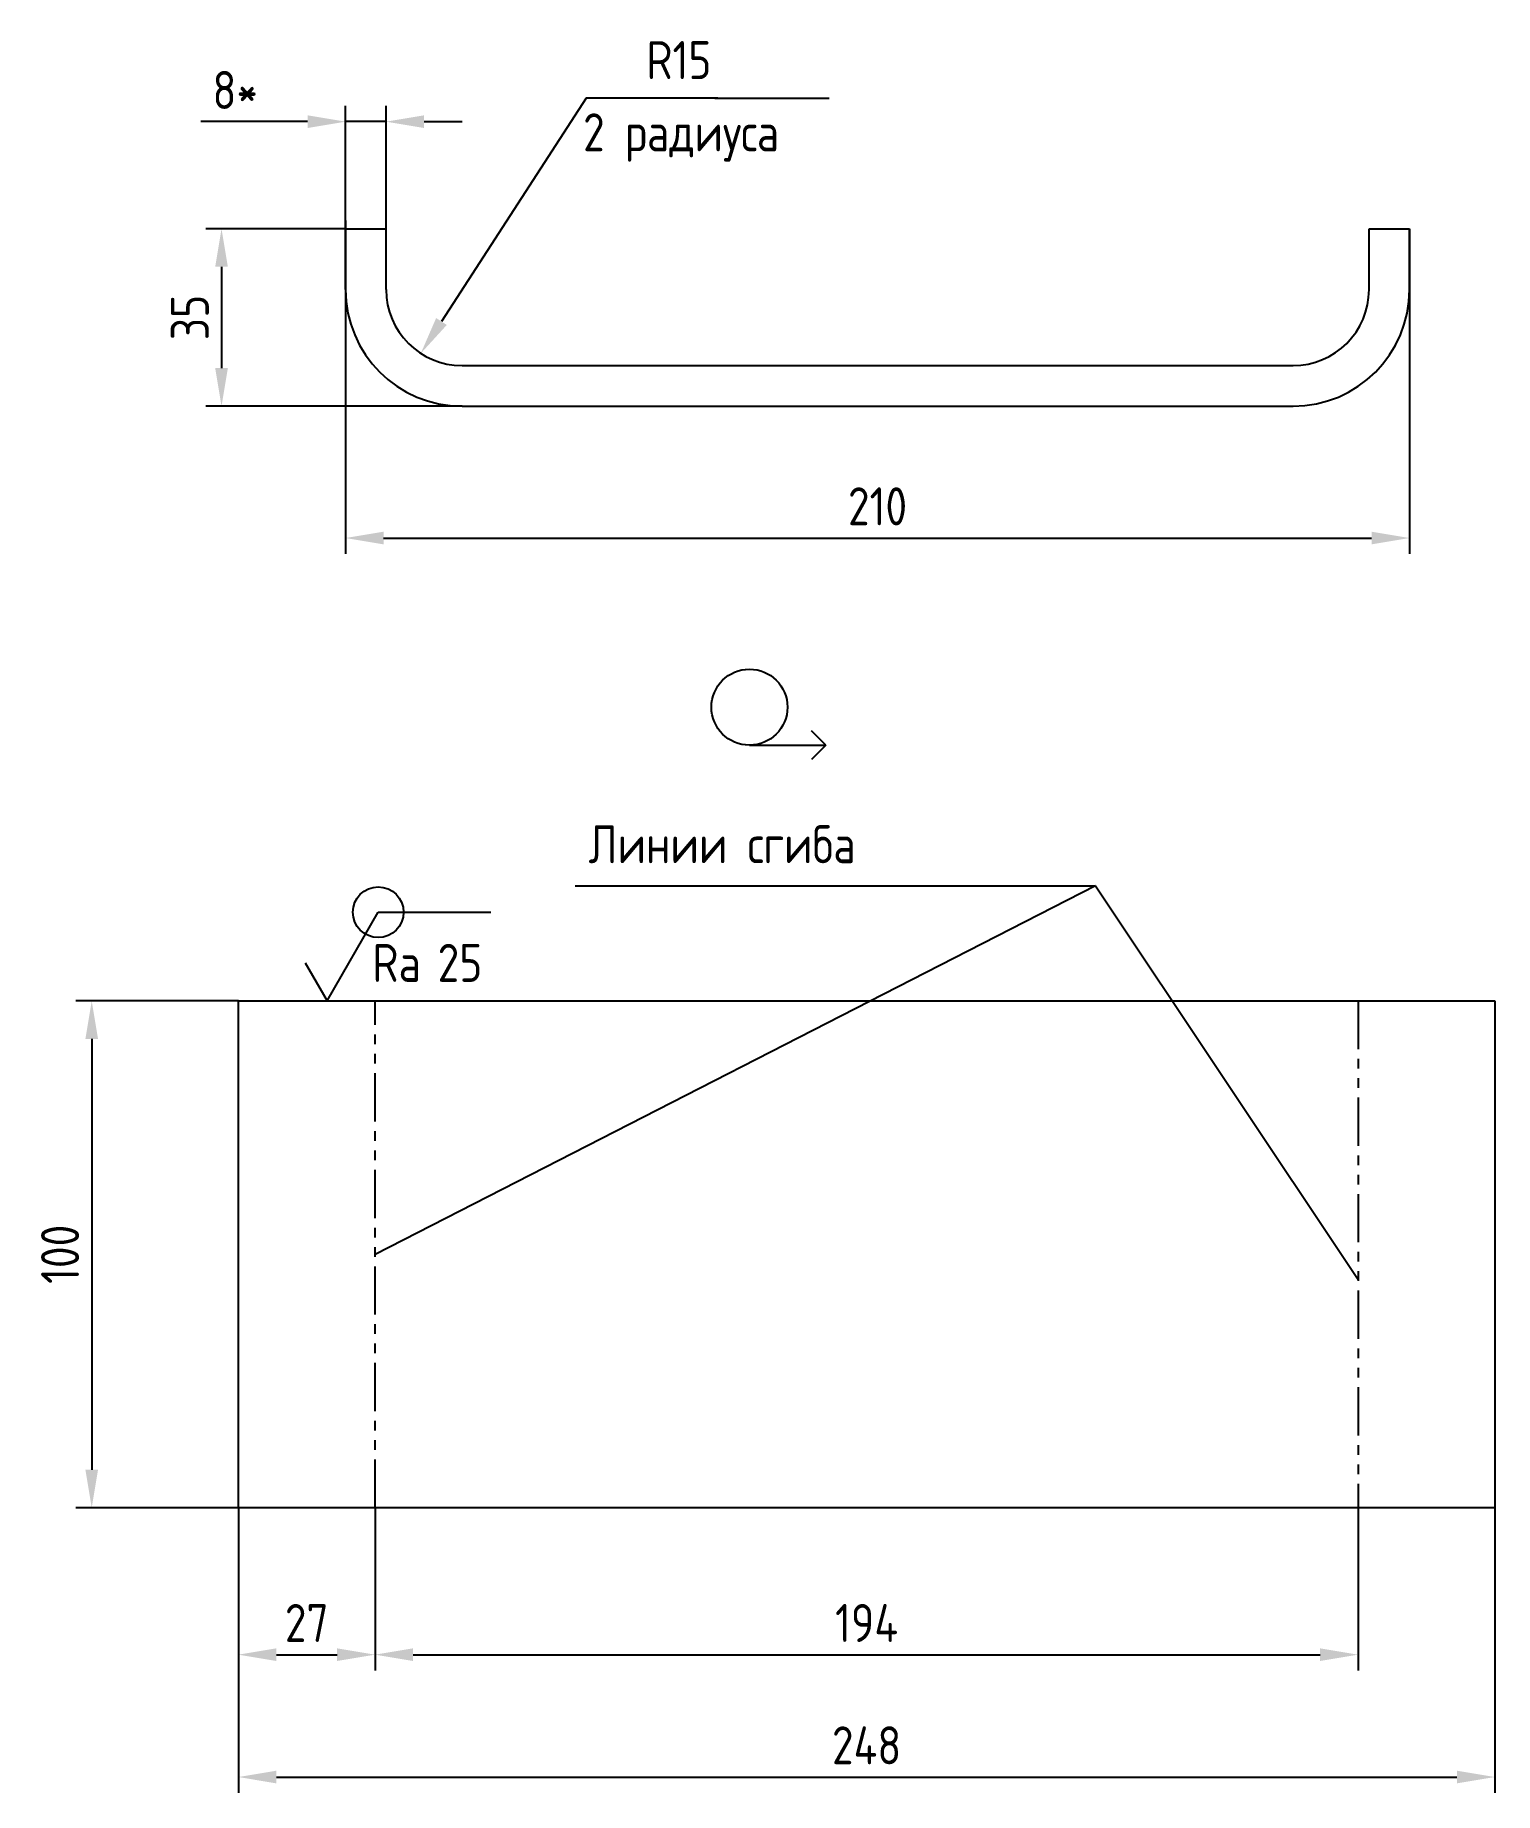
# Model space of a CAD drawing. Header units: millimetres. Extents: x 9710 to 9998, y -3485 to -3138.
import ezdxf
from ezdxf.enums import TextEntityAlignment as Align

# ---------------------------------------------------------------- set-up
doc = ezdxf.new("R2010")
doc.units = ezdxf.units.MM
doc.header["$LTSCALE"] = 0.3
doc.linetypes.add('PHANTOM', pattern=[63.5, 31.75, -6.35, 6.35, -6.35, 6.35, -6.35])
for name, color, linetype in [('Cont', 6, 'Continuous'), ('DIM', 7, 'Continuous'), ('Phan', 5, 'PHANTOM'), ('Text', 3, 'Continuous'), ('Textb', 6, 'Continuous')]:
    doc.layers.add(name, color=color, linetype=linetype)
doc.styles.add('Style1', font='romans.shx', dxfattribs={"width": 0.8})
doc.dimstyles.new('Lin_4', dxfattribs={"dimscale": 4, "dimtxt": 3, "dimasz": 3, "dimexe": 1.25, "dimexo": 0, "dimgap": 1, "dimtad": 1, "dimtoh": 1, "dimdec": 0, "dimrnd": 0.0005, "dimtxsty": 'Style1', "dimcen": 2.5, "dimclrt": 3, "dimadec": 0, "dimazin": 0, "dimtfac": 1, "dimtdec": 0, "dimtmove": 0, "dimatfit": 3, "dimldrblk": 'DOT', "dimfxl": 1, "dimarcsym": 0})
doc.dimstyles.new('Rad_4', dxfattribs={"dimscale": 4, "dimtxt": 3, "dimasz": 3, "dimexe": 1.25, "dimexo": 0, "dimgap": 1.5, "dimtad": 1, "dimtoh": 1, "dimtxsty": 'Style1', "dimcen": 2.5, "dimclrt": 3, "dimadec": 0, "dimazin": 0, "dimtfac": 1, "dimtmove": 0, "dimatfit": 3, "dimfxl": 1, "dimarcsym": 0})

# ---------------------------------------------------------------- blocks, each defined once
blk = doc.blocks.new('*D8')
at = {"layer": 'Defpoints', "color": 0, "transparency": 16777216}
for p in [(9749.85, -3428.71), (9776.85, -3428.71), (9776.85, -3457.69)]:
    blk.add_point(p, dxfattribs=at)
at = {"layer": 'DIM', "color": 0, "lineweight": -2, "transparency": 16777216}
for p, q in [((9749.85, -3428.71), (9749.85, -3460.81)), ((9776.85, -3428.71), (9776.85, -3460.81)), ((9757.35, -3457.69), (9769.35, -3457.69))]:
    blk.add_line(p, q, dxfattribs=at)
at = {"layer": 'DIM', "color": 0, "transparency": 16777216}
for points in [[(9757.35, -3456.44), (9757.35, -3458.94), (9749.85, -3457.69)], [(9769.35, -3456.44), (9769.35, -3458.94), (9776.85, -3457.69)]]:
    blk.add_solid(points, dxfattribs=at)
at = {"layer": 'DIM', "color": 3, "transparency": 16777216, "insert": (9763.35, -3451.44), "char_height": 7.5, "attachment_point": 5, "style": 'Style1'}
blk.add_mtext('27', dxfattribs=at)
blk = doc.blocks.new('_Dot')
at = {"color": 0, "linetype": 'ByBlock', "lineweight": -2}
blk.add_line((-0.5, 0), (-1, 0), dxfattribs=at)
at = {"color": 0, "linetype": 'ByBlock', "const_width": 0.5}
blk.add_lwpolyline([(-0.25, 0, 1), (0.25, 0, 1)], format="xyb", close=True, dxfattribs=at)
blk = doc.blocks.new('*D9')
at = {"layer": 'Defpoints', "color": 0, "transparency": 16777216}
for p in [(9776.85, -3428.71), (9970.85, -3428.71), (9970.85, -3457.69)]:
    blk.add_point(p, dxfattribs=at)
at = {"layer": 'DIM', "color": 0, "lineweight": -2, "transparency": 16777216}
for p, q in [((9776.85, -3428.71), (9776.85, -3460.81)), ((9970.85, -3428.71), (9970.85, -3460.81)), ((9784.35, -3457.69), (9963.35, -3457.69))]:
    blk.add_line(p, q, dxfattribs=at)
at = {"layer": 'DIM', "color": 0, "transparency": 16777216}
for points in [[(9784.35, -3456.44), (9784.35, -3458.94), (9776.85, -3457.69)], [(9963.35, -3456.44), (9963.35, -3458.94), (9970.85, -3457.69)]]:
    blk.add_solid(points, dxfattribs=at)
at = {"layer": 'DIM', "color": 3, "transparency": 16777216, "insert": (9873.85, -3451.44), "char_height": 7.5, "attachment_point": 5, "style": 'Style1'}
blk.add_mtext('194', dxfattribs=at)
blk = doc.blocks.new('*D10')
at = {"layer": 'Defpoints', "color": 0, "transparency": 16777216}
for p in [(9749.85, -3428.71), (9997.85, -3428.71), (9997.85, -3481.83)]:
    blk.add_point(p, dxfattribs=at)
at = {"layer": 'DIM', "color": 0, "lineweight": -2, "transparency": 16777216}
for p, q in [((9749.85, -3428.71), (9749.85, -3484.95)), ((9997.85, -3428.71), (9997.85, -3484.95)), ((9757.35, -3481.83), (9990.35, -3481.83))]:
    blk.add_line(p, q, dxfattribs=at)
at = {"layer": 'DIM', "color": 0, "transparency": 16777216}
for points in [[(9757.35, -3480.58), (9757.35, -3483.08), (9749.85, -3481.83)], [(9990.35, -3480.58), (9990.35, -3483.08), (9997.85, -3481.83)]]:
    blk.add_solid(points, dxfattribs=at)
at = {"layer": 'DIM', "color": 3, "transparency": 16777216, "insert": (9873.85, -3475.58), "char_height": 7.5, "attachment_point": 5, "style": 'Style1'}
blk.add_mtext('248', dxfattribs=at)
blk = doc.blocks.new('*D11')
at = {"layer": 'Defpoints', "color": 0, "transparency": 16777216}
for p in [(9749.85, -3328.71), (9720.91, -3428.71), (9749.85, -3428.71)]:
    blk.add_point(p, dxfattribs=at)
at = {"layer": 'DIM', "color": 0, "lineweight": -2, "transparency": 16777216}
for p, q in [((9749.85, -3328.71), (9717.79, -3328.71)), ((9720.91, -3336.21), (9720.91, -3421.21)), ((9749.85, -3428.71), (9717.79, -3428.71))]:
    blk.add_line(p, q, dxfattribs=at)
at = {"layer": 'DIM', "color": 0, "transparency": 16777216}
for points in [[(9719.66, -3336.21), (9722.16, -3336.21), (9720.91, -3328.71)], [(9719.66, -3421.21), (9722.16, -3421.21), (9720.91, -3428.71)]]:
    blk.add_solid(points, dxfattribs=at)
at = {"layer": 'DIM', "color": 3, "transparency": 16777216, "insert": (9714.66, -3378.71), "char_height": 7.5, "attachment_point": 5, "rotation": 90, "style": 'Style1'}
blk.add_mtext('100', dxfattribs=at)
blk = doc.blocks.new('ZNAK13')
at = {"layer": 'Cont'}
for p, q in [((23.22, 0.22), (29.24, 0.22)), ((29.24, 0.22), (28.11, 1.35)), ((29.24, 0.22), (28.11, -0.91))]:
    blk.add_line(p, q, dxfattribs=at)
blk.add_circle((23.22, 3.22), 3, dxfattribs=at)
at = {"layer": 'Textb', "style": 'Style1', "width": 0.8}
blk.add_attdef('ПОЗ.1', text='', height=6, dxfattribs=at).set_placement((18.31, 0.22), align=Align.RIGHT)
blk = doc.blocks.new('*D12')
at = {"layer": 'Defpoints', "color": 0, "transparency": 16777216}
for p in [(9779.01, -3155.25), (9771.01, -3176.38), (9779.01, -3176.38)]:
    blk.add_point(p, dxfattribs=at)
at = {"layer": 'DIM', "color": 0, "lineweight": -2, "transparency": 16777216}
for p, q in [((9763.51, -3155.25), (9742.44, -3155.25)), ((9771.01, -3176.38), (9771.01, -3152.13)), ((9779.01, -3155.25), (9771.01, -3155.25)), ((9779.01, -3176.38), (9779.01, -3152.13)), ((9786.51, -3155.25), (9794.01, -3155.25))]:
    blk.add_line(p, q, dxfattribs=at)
at = {"layer": 'DIM', "color": 0, "transparency": 16777216}
for points in [[(9763.51, -3154), (9763.51, -3156.5), (9771.01, -3155.25)], [(9786.51, -3154), (9786.51, -3156.5), (9779.01, -3155.25)]]:
    blk.add_solid(points, dxfattribs=at)
at = {"layer": 'DIM', "color": 3, "transparency": 16777216, "insert": (9749.23, -3149), "char_height": 7.5, "attachment_point": 5, "style": 'Style1'}
blk.add_mtext('8*', dxfattribs=at)
blk = doc.blocks.new('*D13')
at = {"layer": 'Defpoints', "color": 0, "transparency": 16777216}
for p in [(9771.01, -3174.76), (9981.01, -3176.38), (9981.01, -3237.39)]:
    blk.add_point(p, dxfattribs=at)
at = {"layer": 'DIM', "color": 0, "lineweight": -2, "transparency": 16777216}
for p, q in [((9771.01, -3174.76), (9771.01, -3240.52)), ((9981.01, -3176.38), (9981.01, -3240.52)), ((9778.51, -3237.39), (9973.51, -3237.39))]:
    blk.add_line(p, q, dxfattribs=at)
at = {"layer": 'DIM', "color": 0, "transparency": 16777216}
for points in [[(9778.51, -3236.14), (9778.51, -3238.64), (9771.01, -3237.39)], [(9973.51, -3236.14), (9973.51, -3238.64), (9981.01, -3237.39)]]:
    blk.add_solid(points, dxfattribs=at)
at = {"layer": 'DIM', "color": 3, "transparency": 16777216, "insert": (9876.01, -3231.14), "char_height": 7.5, "attachment_point": 5, "style": 'Style1'}
blk.add_mtext('210', dxfattribs=at)
blk = doc.blocks.new('*D14')
at = {"layer": 'Defpoints', "color": 0, "transparency": 16777216}
for p in [(9771.01, -3176.38), (9746.53, -3211.38), (9794.01, -3211.38)]:
    blk.add_point(p, dxfattribs=at)
at = {"layer": 'DIM', "color": 0, "lineweight": -2, "transparency": 16777216}
for p, q in [((9771.01, -3176.38), (9743.41, -3176.38)), ((9746.53, -3183.88), (9746.53, -3203.88)), ((9794.01, -3211.38), (9743.41, -3211.38))]:
    blk.add_line(p, q, dxfattribs=at)
at = {"layer": 'DIM', "color": 0, "transparency": 16777216}
for points in [[(9745.28, -3183.88), (9747.78, -3183.88), (9746.53, -3176.38)], [(9745.28, -3203.88), (9747.78, -3203.88), (9746.53, -3211.38)]]:
    blk.add_solid(points, dxfattribs=at)
at = {"layer": 'DIM', "color": 3, "transparency": 16777216, "insert": (9740.28, -3193.88), "char_height": 7.5, "attachment_point": 5, "rotation": 90, "style": 'Style1'}
blk.add_mtext('35', dxfattribs=at)
blk = doc.blocks.new('*D15')
at = {"layer": 'Defpoints', "color": 0, "transparency": 16777216}
for p in [(9794.01, -3188.38), (9785.86, -3200.97)]:
    blk.add_point(p, dxfattribs=at)
at = {"layer": 'DIM', "color": 0, "lineweight": -2, "transparency": 16777216}
for p, q in [((9818.47, -3150.6), (9789.94, -3194.68)), ((9844.52, -3150.6), (9818.47, -3150.6))]:
    blk.add_line(p, q, dxfattribs=at)
at = {"layer": 'DIM', "color": 0, "transparency": 16777216}
blk.add_solid([(9788.89, -3194), (9790.99, -3195.36), (9785.86, -3200.97)], dxfattribs=at)
at = {"layer": 'DIM', "color": 3, "transparency": 16777216, "insert": (9836.81, -3143.1), "char_height": 7.5, "attachment_point": 5, "style": 'Style1'}
blk.add_mtext('R15', dxfattribs=at)
blk = doc.blocks.new('A$C6CF913E7')
at = {"layer": 'Text'}
blk.add_circle((0, 0), 2, dxfattribs=at)
blk = doc.blocks.new('sherISO_07')
at = {"layer": 'Text'}
blk.add_line((4.04, 7), (12.93, 7), dxfattribs=at)
blk.add_lwpolyline([(-1.73, 3), (0, 0), (4.04, 7)], dxfattribs=at)
blk.add_blockref('A$C6CF913E7', (4.04, 7))
at = {"layer": 'Text', "style": 'Style1', "width": 0.8}
blk.add_text('Ra', height=3, dxfattribs=at).set_placement((3.58, 1.5))
blk.add_attdef('25', (8.73, 1.5), '', height=3, dxfattribs=at)

msp = doc.modelspace()

# ---------------------------------------------------------------- linework, layer by layer
at = {"layer": 'Cont'}
for p, q in [((9771.014, -3176.381), (9779.014, -3176.381)), ((9771.014, -3188.381), (9771.014, -3176.381)), ((9779.014, -3188.381), (9779.014, -3176.381)), ((9973.014, -3176.381), (9981.014, -3176.381)), ((9973.014, -3188.381), (9973.014, -3176.381)), ((9981.014, -3188.381), (9981.014, -3176.381)), ((9794.014, -3203.381), (9958.014, -3203.381)), ((9794.014, -3211.381), (9958.014, -3211.381)), ((9749.854, -3328.71), (9997.854, -3328.71)), ((9749.854, -3428.71), (9749.854, -3328.71)), ((9997.854, -3328.71), (9997.854, -3428.71)), ((9997.854, -3428.71), (9749.854, -3428.71))]:
    msp.add_line(p, q, dxfattribs=at)
for centre, radius, start, end in [((9794.014, -3188.381), 23, 180, 270), ((9794.014, -3188.381), 15, 180, 270), ((9958.014, -3188.381), 15, 270, 0), ((9958.014, -3188.381), 23, 270, 0)]:
    msp.add_arc(centre, radius, start, end, dxfattribs=at)
at = {"layer": 'DIM'}
for p, q in [((9843.902, -3150.605), (9866.445, -3150.605)), ((9919.004, -3306.01), (9776.854, -3378.71)), ((9816.329, -3306.01), (9919.004, -3306.01)), ((9919.004, -3306.01), (9970.854, -3383.683))]:
    msp.add_line(p, q, dxfattribs=at)
at = {"layer": 'Phan'}
for p, q in [((9776.854, -3428.71), (9776.854, -3328.71)), ((9970.854, -3328.71), (9970.854, -3428.71))]:
    msp.add_line(p, q, dxfattribs=at)

# ---------------------------------------------------------------- block references
at = {"layer": 'Cont', "xscale": 2.5, "yscale": 2.5, "zscale": 2.5}
msp.add_blockref('ZNAK13', (9792.679, -3278.809), dxfattribs=at)
msp.add_blockref('sherISO_07', (9767.354, -3328.71), dxfattribs=at).add_auto_attribs({'25': '25'})

# ---------------------------------------------------------------- texts
at = {"layer": 'DIM', "color": 3, "style": 'Style1', "width": 0.8}
for s, p in [('2 радиуса', (9817.888, -3161.105)), ('Линии сгиба', (9818.987, -3301.55))]:
    msp.add_text(s, height=7.5, dxfattribs=at).set_placement(p)

# ---------------------------------------------------------------- dimensions: what is measured, and where the dimension line sits
at = {"layer": 'DIM'}
dim = msp.add_radius_dim(center=(9794.014, -3188.381), mpoint=(9785.864, -3200.974), dimstyle='Rad_4', override={"dimscale": 2.5}, dxfattribs=at)
dim.commit()
dim.dimension.update_dxf_attribs({"geometry": '*D15', "text_midpoint": (9836.809, -3150.605), "dimtype": 164})
dim = msp.add_linear_dim(base=(9779.014, -3155.255), p1=(9771.014, -3176.381), p2=(9779.014, -3176.381), text='<>*', dimstyle='Lin_4', override={"dimscale": 2.5}, dxfattribs=at)
dim.commit()
dim.dimension.update_dxf_attribs({"geometry": '*D12', "text_midpoint": (9749.229, -3155.255), "dimtype": 160})
for base, p1, p2, picture, middle in [((9746.53, -3211.381), (9771.014, -3176.381), (9794.014, -3211.381), '*D14', (9740.28, -3193.881)), ((9720.914, -3428.71), (9749.854, -3328.71), (9749.854, -3428.71), '*D11', (9714.664, -3378.71))]:
    dim = msp.add_linear_dim(base=base, p1=p1, p2=p2, angle=90, dimstyle='Lin_4', override={"dimscale": 2.5}, dxfattribs=at)
    dim.commit()
    dim.dimension.update_dxf_attribs({"geometry": picture, "text_midpoint": middle})
for base, p1, p2, picture, middle in [((9981.014, -3237.392), (9771.014, -3174.761), (9981.014, -3176.381), '*D13', (9876.014, -3231.142)), ((9776.854, -3457.688), (9749.854, -3428.71), (9776.854, -3428.71), '*D8', (9763.354, -3451.438)), ((9997.854, -3481.826), (9749.854, -3428.71), (9997.854, -3428.71), '*D10', (9873.854, -3475.576)), ((9970.854, -3457.688), (9776.854, -3428.71), (9970.854, -3428.71), '*D9', (9873.854, -3451.438))]:
    dim = msp.add_linear_dim(base=base, p1=p1, p2=p2, dimstyle='Lin_4', override={"dimscale": 2.5}, dxfattribs=at)
    dim.commit()
    dim.dimension.update_dxf_attribs({"geometry": picture, "text_midpoint": middle})

doc.saveas('drawing.dxf')
